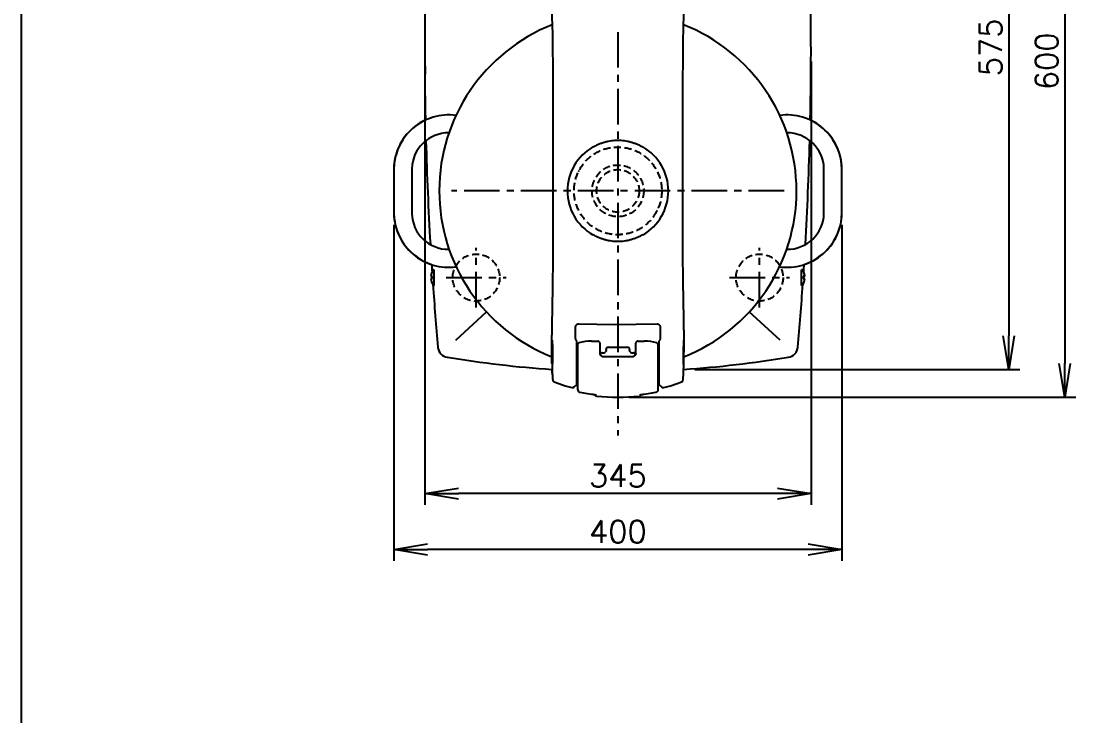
# Model space of a CAD drawing. Extents: x 230 to 4050, y 0 to 2754.
# Drawn here: x 230 to 1172, y 1581 to 2201 of the extents above; entities that cross this region are included whole.
import ezdxf

# ---------------------------------------------------------------- set-up
doc = ezdxf.new("R2010")
doc.units = 0
doc.header["$PDMODE"] = 3
doc.linetypes.add('CENTER', pattern=[50.8, 31.75, -6.35, 6.35, -6.35])
doc.linetypes.add('HIDDEN', pattern=[9.525, 6.35, -3.175])
doc.layers.get('0').update_dxf_attribs({"linetype": 'CONTINUOUS'})
doc.layers.get('DEFPOINTS').update_dxf_attribs({"linetype": 'CONTINUOUS'})
for name, color, linetype in [('DANMEN', 7, 'CONTINUOUS'), ('SUNPOU', 7, 'CONTINUOUS'), ('WAKU', 7, 'CONTINUOUS')]:
    doc.layers.add(name, color=color, linetype=linetype)
doc.styles.get("Standard").update_dxf_attribs({"font": 'SIMPLEX.shx', "bigfont": 'extfont.shx'})
doc.dimstyles.get("Standard").update_dxf_attribs({"dimscale": 10, "dimtxt": 2, "dimasz": 3, "dimexe": 1, "dimexo": 1, "dimgap": 0.6, "dimtad": 3, "dimdec": 0, "dimzin": 0, "dimdsep": 46, "dimtxsty": 'STANDARD', "dimblk1": 'OPEN', "dimblk2": 'OPEN', "dimsah": 1, "dimcen": 1.5, "dimadec": 0, "dimazin": 0, "dimtfac": 1, "dimtdec": 0, "dimtmove": 0, "dimatfit": 0, "dimldrblk": 'DOTSMALL', "dimfxl": 1, "dimtvp": 1, "dimtolj": 1, "dimtzin": 0, "dimarcsym": 0})

# ---------------------------------------------------------------- blocks, each defined once
blk = doc.blocks.new('_OPEN')
at = {"color": 0, "linetype": 'ByBlock'}
for p, q in [((-1, 0.167), (0, 0)), ((0, 0), (-1, -0.167)), ((0, 0), (-1, 0))]:
    blk.add_line(p, q, dxfattribs=at)
blk = doc.blocks.new('*D12')
at = {"layer": 'DEFPOINTS', "color": 0}
for p in [(562.81, 2029.68), (962.81, 2029.68), (562.81, 1729.52)]:
    blk.add_point(p, dxfattribs=at)
at = {"layer": 'SUNPOU', "color": 0, "lineweight": -2}
for p, q in [((562.81, 2019.68), (562.81, 1719.52)), ((962.81, 2019.68), (962.81, 1719.52)), ((932.81, 1729.52), (592.81, 1729.52))]:
    blk.add_line(p, q, dxfattribs=at)
at = {"layer": 'SUNPOU', "color": 0, "lineweight": -2, "xscale": 30, "yscale": 30, "zscale": 30, "rotation": 180}
blk.add_blockref('_OPEN', (562.81, 1729.52), dxfattribs=at)
at = {"layer": 'SUNPOU', "color": 0, "lineweight": -2, "xscale": 30, "yscale": 30, "zscale": 30}
blk.add_blockref('_OPEN', (962.81, 1729.52), dxfattribs=at)
at = {"layer": 'SUNPOU', "color": 0, "insert": (762.81, 1745.52), "char_height": 20, "attachment_point": 5}
blk.add_mtext('\\A1;400', dxfattribs=at)
blk = doc.blocks.new('_DotSmall')
at = {"color": 0, "linetype": 'ByBlock', "const_width": 0.5}
blk.add_lwpolyline([(-0.0625, 0, 1), (0.0625, 0, 1)], format="xyb", close=True, dxfattribs=at)
blk = doc.blocks.new('*D16')
at = {"layer": 'DEFPOINTS', "color": 0}
for p in [(762.81, 2465.58), (821.49, 1890.34), (1111.75, 1890.34)]:
    blk.add_point(p, dxfattribs=at)
at = {"layer": 'SUNPOU', "color": 0, "lineweight": -2}
for p, q in [((772.81, 2465.58), (1121.75, 2465.58)), ((1111.75, 2435.58), (1111.75, 1920.34)), ((831.49, 1890.34), (1121.75, 1890.34))]:
    blk.add_line(p, q, dxfattribs=at)
at = {"layer": 'SUNPOU', "color": 0, "lineweight": -2, "xscale": 30, "yscale": 30, "zscale": 30}
for p, rotation in [((1111.75, 2465.58), 90), ((1111.75, 1890.34), 270)]:
    blk.add_blockref('_OPEN', p, dxfattribs=dict(at, rotation=rotation))
at = {"layer": 'SUNPOU', "color": 0, "insert": (1095.75, 2177.96), "char_height": 20, "attachment_point": 5, "rotation": 90}
blk.add_mtext('\\A1;575', dxfattribs=at)
blk = doc.blocks.new('*D17')
at = {"layer": 'DEFPOINTS', "color": 0}
for p in [(921.52, 2465.58), (762.81, 1865.58), (1161.75, 1865.58)]:
    blk.add_point(p, dxfattribs=at)
at = {"layer": 'SUNPOU', "color": 0, "lineweight": -2}
for p, q in [((931.52, 2465.58), (1171.75, 2465.58)), ((1161.75, 2435.58), (1161.75, 1895.58)), ((772.81, 1865.58), (1171.75, 1865.58))]:
    blk.add_line(p, q, dxfattribs=at)
at = {"layer": 'SUNPOU', "color": 0, "lineweight": -2, "xscale": 30, "yscale": 30, "zscale": 30}
for p, rotation in [((1161.75, 2465.58), 90), ((1161.75, 1865.58), 270)]:
    blk.add_blockref('_OPEN', p, dxfattribs=dict(at, rotation=rotation))
at = {"layer": 'SUNPOU', "color": 0, "insert": (1145.75, 2165.58), "char_height": 20, "attachment_point": 5, "rotation": 90}
blk.add_mtext('\\A1;600', dxfattribs=at)
blk = doc.blocks.new('*D26')
at = {"layer": 'DEFPOINTS', "color": 0}
for p in [(935.24, 2175.37), (590.38, 2165.37), (590.38, 1779.52)]:
    blk.add_point(p, dxfattribs=at)
at = {"layer": 'SUNPOU', "color": 0, "lineweight": -2}
for p, q in [((935.24, 2165.37), (935.24, 1769.52)), ((590.38, 2155.37), (590.38, 1769.52)), ((905.24, 1779.52), (620.38, 1779.52))]:
    blk.add_line(p, q, dxfattribs=at)
at = {"layer": 'SUNPOU', "color": 0, "lineweight": -2, "xscale": 30, "yscale": 30, "zscale": 30, "rotation": 180}
blk.add_blockref('_OPEN', (590.38, 1779.52), dxfattribs=at)
at = {"layer": 'SUNPOU', "color": 0, "lineweight": -2, "xscale": 30, "yscale": 30, "zscale": 30}
blk.add_blockref('_OPEN', (935.24, 1779.52), dxfattribs=at)
at = {"layer": 'SUNPOU', "color": 0, "insert": (762.81, 1795.52), "char_height": 20, "attachment_point": 5}
blk.add_mtext('\\A1;345', dxfattribs=at)

msp = doc.modelspace()

# ---------------------------------------------------------------- linework, layer by layer
at = {"color": 2, "linetype": 'Continuous'}
for p, q in [((704.65, 2160.62), (704.68, 2154.69)), ((704.68, 2154.73), (704.68, 2154.69)), ((820.93, 2146.66), (820.94, 2154.73)), ((820.94, 2154.73), (820.94, 2154.69)), ((704.72, 2101.85), (704.72, 2088.74)), ((820.9, 2088.74), (820.9, 2101.85)), ((562.81, 2069.68), (562.81, 2029.68)), ((578.81, 2069.68), (578.81, 2029.68)), ((946.81, 2029.68), (946.81, 2069.68)), ((962.81, 2029.68), (962.81, 2069.68)), ((704.72, 2010.96), (704.72, 1997.85)), ((820.9, 1997.85), (820.9, 2010.96)), ((598.47, 1979.43), (598.76, 1979.43)), ((598.76, 1965.43), (598.76, 1979.43)), ((926.86, 1965.43), (926.86, 1979.43)), ((927.15, 1979.43), (926.86, 1979.43)), ((595.88, 1973.3), (597.36, 1973.3)), ((597.36, 1971.55), (595.88, 1971.55)), ((597.36, 1973.3), (597.36, 1971.55)), ((929.74, 1973.3), (928.26, 1973.3)), ((928.26, 1973.3), (928.26, 1971.55)), ((928.26, 1971.55), (929.74, 1971.55)), ((598.47, 1965.43), (598.76, 1965.43)), ((927.15, 1965.43), (926.86, 1965.43)), ((618.06, 1916.65), (645.48, 1941.85)), ((907.56, 1916.65), (880.14, 1941.85)), ((821.8, 1928.58), (821.71, 1934.78)), ((703.8, 1926.69), (703.79, 1925.85)), ((703.83, 1928.64), (703.8, 1926.69)), ((821.86, 1924.46), (821.83, 1925.93)), ((704.11, 1915.75), (703.81, 1915.75)), ((703.81, 1895.75), (703.81, 1915.75)), ((726.31, 1876.8), (726.31, 1915.69)), ((726.81, 1912.65), (726.81, 1872.66)), ((739.3, 1915.75), (744.81, 1915.75)), ((746.81, 1913.75), (746.81, 1904.31)), ((778.81, 1904.22), (778.81, 1913.75)), ((780.81, 1915.75), (786.32, 1915.75)), ((798.81, 1872.66), (798.81, 1912.65)), ((799.31, 1915.71), (799.31, 1876.8)), ((822, 1916.16), (821.98, 1917.49)), ((703.66, 1911.65), (703.76, 1906.24)), ((703.78, 1905.19), (703.81, 1903.78)), ((703.79, 1904.83), (703.78, 1905.19)), ((746.81, 1904.29), (746.8, 1904.32)), ((746.88, 1904.14), (746.88, 1904.15)), ((747.31, 1903.32), (747.31, 1903.75)), ((748.81, 1905.25), (750.31, 1905.25)), ((751.88, 1906.01), (751.88, 1906.01)), ((752.3, 1907), (752.29, 1906.96)), ((752.31, 1907.22), (752.31, 1908.17)), ((754.31, 1910.17), (771.31, 1910.17)), ((773.31, 1908.17), (773.31, 1907.22)), ((773.31, 1907.18), (773.31, 1907.22)), ((773.74, 1906.01), (773.75, 1906.01)), ((775.31, 1905.25), (776.81, 1905.25)), ((778.31, 1903.75), (778.31, 1903.32)), ((778.74, 1904.14), (778.75, 1904.15)), ((778.77, 1904.21), (778.75, 1904.15)), ((778.82, 1904.34), (778.81, 1904.31)), ((821.83, 1904.84), (821.84, 1905.19)), ((821.86, 1906.24), (821.97, 1911.65)), ((704.49, 1895.75), (703.81, 1895.75)), ((748.81, 1902.08), (776.81, 1902.08)), ((721.76, 1874.25), (721.88, 1874.22)), ((723.06, 1874.34), (723.09, 1874.36)), ((723.09, 1874.36), (723.13, 1874.38)), ((723.56, 1874.65), (723.58, 1874.66)), ((723.57, 1874.66), (723.59, 1874.67)), ((723.67, 1874.74), (723.68, 1874.76)), ((723.68, 1874.76), (723.7, 1874.77)), ((723.7, 1874.77), (723.71, 1874.78)), ((723.71, 1874.78), (723.72, 1874.79)), ((723.72, 1874.79), (723.73, 1874.81)), ((723.73, 1874.81), (723.75, 1874.82)), ((723.75, 1874.82), (723.76, 1874.83)), ((723.76, 1874.83), (723.78, 1874.85)), ((723.78, 1874.85), (723.79, 1874.86)), ((723.79, 1874.86), (723.8, 1874.88)), ((723.8, 1874.88), (723.82, 1874.89)), ((723.82, 1874.89), (723.83, 1874.91)), ((801.69, 1875.02), (801.78, 1874.92)), ((802.22, 1874.53), (802.21, 1874.53)), ((803.75, 1874.22), (803.86, 1874.25)), ((735.69, 1868.97), (739.22, 1868.44)), ((783.79, 1868.01), (784.16, 1868.07))]:
    msp.add_line(p, q, dxfattribs=at)
at = {"color": 3, "linetype": 'Continuous'}
for p, q in [((562.81, 2069.68), (562.81, 2029.68)), ((962.81, 2029.68), (962.81, 2069.68)), ((595.88, 1973.3), (597.36, 1973.3)), ((597.36, 1971.55), (595.88, 1971.55)), ((597.36, 1973.3), (597.36, 1971.55)), ((929.74, 1973.3), (928.26, 1973.3)), ((928.26, 1973.3), (928.26, 1971.55)), ((928.26, 1971.55), (929.74, 1971.55)), ((704.25, 1887.11), (704.28, 1886.18)), ((704.28, 1886.18), (704.32, 1885.21)), ((704.32, 1885.21), (704.35, 1884.45)), ((704.35, 1884.45), (704.36, 1884.27)), ((704.36, 1884.27), (704.37, 1883.99)), ((704.37, 1883.99), (704.39, 1883.73)), ((704.39, 1883.73), (704.4, 1883.47)), ((821.22, 1883.45), (821.23, 1883.71)), ((821.23, 1883.71), (821.25, 1883.98)), ((821.25, 1883.98), (821.26, 1884.26)), ((821.26, 1884.26), (821.27, 1884.45)), ((821.27, 1884.45), (821.3, 1885.2)), ((821.3, 1885.2), (821.34, 1886.17)), ((821.34, 1886.17), (821.37, 1887.11)), ((704.4, 1883.47), (704.42, 1883.21)), ((704.42, 1883.21), (704.43, 1882.97)), ((704.43, 1882.97), (704.45, 1882.74)), ((704.45, 1882.74), (704.47, 1882.52)), ((704.47, 1882.52), (704.49, 1882.31)), ((704.49, 1882.31), (704.51, 1882.12)), ((704.51, 1882.12), (704.52, 1881.93)), ((704.52, 1881.93), (704.54, 1881.75)), ((704.54, 1881.75), (704.56, 1881.59)), ((704.56, 1881.59), (704.58, 1881.44)), ((704.58, 1881.44), (704.6, 1881.29)), ((704.6, 1881.29), (704.62, 1881.16)), ((704.62, 1881.16), (704.64, 1881.04)), ((704.64, 1881.04), (704.66, 1880.92)), ((704.66, 1880.92), (704.68, 1880.82)), ((704.68, 1880.82), (704.71, 1880.71)), ((704.71, 1880.71), (704.73, 1880.61)), ((704.73, 1880.61), (704.76, 1880.51)), ((704.76, 1880.51), (704.8, 1880.39)), ((704.8, 1880.39), (704.86, 1880.25)), ((704.86, 1880.25), (704.95, 1880.08)), ((704.95, 1880.08), (705.06, 1879.91)), ((705.06, 1879.91), (705.19, 1879.74)), ((705.19, 1879.74), (705.35, 1879.58)), ((705.35, 1879.58), (705.54, 1879.43)), ((705.54, 1879.43), (705.76, 1879.3)), ((705.76, 1879.3), (706, 1879.19)), ((706, 1879.19), (709.97, 1877.78)), ((709.97, 1877.78), (715.9, 1875.88)), ((715.9, 1875.88), (721.76, 1874.25)), ((721.76, 1874.25), (721.88, 1874.22)), ((721.88, 1874.22), (722.21, 1874.18)), ((722.21, 1874.18), (722.54, 1874.2)), ((722.54, 1874.2), (722.87, 1874.27)), ((722.87, 1874.27), (723.06, 1874.34)), ((723.06, 1874.34), (723.09, 1874.36)), ((723.09, 1874.36), (723.13, 1874.38)), ((723.13, 1874.38), (723.16, 1874.39)), ((723.16, 1874.39), (723.19, 1874.4)), ((723.19, 1874.4), (723.21, 1874.41)), ((723.21, 1874.41), (723.23, 1874.43)), ((723.23, 1874.43), (723.25, 1874.44)), ((723.25, 1874.44), (723.28, 1874.45)), ((723.28, 1874.45), (723.3, 1874.46)), ((723.3, 1874.46), (723.32, 1874.47)), ((723.32, 1874.47), (723.33, 1874.49)), ((723.33, 1874.49), (723.35, 1874.5)), ((723.35, 1874.5), (723.37, 1874.51)), ((723.37, 1874.51), (723.39, 1874.52)), ((723.39, 1874.52), (723.41, 1874.53)), ((723.41, 1874.53), (723.42, 1874.54)), ((723.42, 1874.54), (723.44, 1874.56)), ((723.44, 1874.56), (723.46, 1874.57)), ((723.46, 1874.57), (723.47, 1874.58)), ((723.47, 1874.58), (723.48, 1874.59)), ((723.48, 1874.59), (723.5, 1874.6)), ((723.5, 1874.6), (723.51, 1874.61)), ((723.51, 1874.61), (723.53, 1874.62)), ((723.53, 1874.62), (723.54, 1874.63)), ((723.54, 1874.63), (723.55, 1874.64)), ((723.55, 1874.64), (723.56, 1874.65)), ((723.56, 1874.65), (723.58, 1874.66)), ((723.57, 1874.66), (723.59, 1874.67)), ((723.59, 1874.67), (723.6, 1874.68)), ((723.6, 1874.68), (723.61, 1874.69)), ((723.61, 1874.69), (723.62, 1874.7)), ((723.62, 1874.7), (723.63, 1874.7)), ((723.63, 1874.7), (723.64, 1874.71)), ((723.64, 1874.72), (723.65, 1874.73)), ((723.64, 1874.71), (723.64, 1874.72)), ((723.65, 1874.73), (723.66, 1874.73)), ((723.66, 1874.73), (723.67, 1874.74)), ((723.67, 1874.74), (723.68, 1874.76)), ((723.68, 1874.76), (723.7, 1874.77)), ((723.7, 1874.77), (723.71, 1874.78)), ((723.71, 1874.78), (723.72, 1874.79)), ((723.72, 1874.79), (723.73, 1874.81)), ((723.73, 1874.81), (723.75, 1874.82)), ((723.75, 1874.82), (723.76, 1874.83)), ((723.76, 1874.83), (723.78, 1874.85)), ((723.78, 1874.85), (723.79, 1874.86)), ((723.79, 1874.86), (723.8, 1874.88)), ((723.8, 1874.88), (723.82, 1874.89)), ((723.82, 1874.89), (723.83, 1874.91)), ((723.83, 1874.91), (723.88, 1874.96)), ((723.88, 1874.96), (723.94, 1875.03)), ((723.94, 1875.03), (724, 1875.09)), ((724, 1875.09), (724.07, 1875.17)), ((724.07, 1875.17), (724.15, 1875.25)), ((724.15, 1875.25), (724.23, 1875.33)), ((724.23, 1875.33), (724.32, 1875.42)), ((724.32, 1875.42), (724.41, 1875.5)), ((724.41, 1875.5), (724.51, 1875.59)), ((724.51, 1875.59), (724.6, 1875.67)), ((724.6, 1875.67), (724.71, 1875.76)), ((724.71, 1875.76), (724.81, 1875.85)), ((724.81, 1875.85), (724.92, 1875.93)), ((724.92, 1875.93), (725.03, 1876.02)), ((725.03, 1876.02), (725.14, 1876.1)), ((725.14, 1876.1), (725.26, 1876.18)), ((725.26, 1876.18), (725.38, 1876.26)), ((725.38, 1876.26), (725.5, 1876.34)), ((725.5, 1876.34), (725.63, 1876.42)), ((725.63, 1876.42), (725.75, 1876.5)), ((725.75, 1876.5), (725.88, 1876.57)), ((725.88, 1876.57), (726.02, 1876.65)), ((726.02, 1876.65), (726.15, 1876.72)), ((726.15, 1876.72), (726.29, 1876.79)), ((726.29, 1876.79), (726.81, 1877.04)), ((726.81, 1877.04), (726.81, 1872.66)), ((798.81, 1872.66), (798.81, 1877.05)), ((798.81, 1877.05), (799.42, 1876.74)), ((799.42, 1876.74), (799.64, 1876.63)), ((799.64, 1876.63), (799.85, 1876.51)), ((799.85, 1876.51), (800.06, 1876.38)), ((800.06, 1876.38), (800.26, 1876.25)), ((800.26, 1876.25), (800.46, 1876.11)), ((800.46, 1876.11), (800.65, 1875.97)), ((800.65, 1875.97), (800.83, 1875.83)), ((800.83, 1875.83), (801, 1875.69)), ((801, 1875.69), (801.16, 1875.54)), ((801.16, 1875.54), (801.31, 1875.4)), ((801.31, 1875.4), (801.45, 1875.27)), ((801.45, 1875.27), (801.58, 1875.14)), ((801.58, 1875.14), (801.69, 1875.02)), ((801.69, 1875.02), (801.78, 1874.92)), ((801.78, 1874.92), (801.96, 1874.73)), ((801.96, 1874.73), (802.21, 1874.53)), ((802.22, 1874.53), (802.21, 1874.53)), ((802.22, 1874.53), (802.49, 1874.37)), ((802.49, 1874.37), (802.79, 1874.26)), ((802.79, 1874.26), (803.11, 1874.2)), ((803.11, 1874.2), (803.43, 1874.18)), ((803.43, 1874.18), (803.75, 1874.22)), ((803.75, 1874.22), (803.86, 1874.25)), ((803.86, 1874.25), (809.73, 1875.88)), ((809.73, 1875.88), (815.67, 1877.78)), ((815.67, 1877.78), (819.62, 1879.19)), ((819.62, 1879.19), (819.74, 1879.24)), ((819.74, 1879.24), (819.95, 1879.34)), ((819.95, 1879.34), (820.13, 1879.47)), ((820.13, 1879.47), (820.3, 1879.6)), ((820.3, 1879.6), (820.44, 1879.75)), ((820.44, 1879.75), (820.57, 1879.91)), ((820.57, 1879.91), (820.67, 1880.07)), ((820.67, 1880.07), (820.75, 1880.22)), ((820.75, 1880.22), (820.81, 1880.36)), ((820.81, 1880.36), (820.85, 1880.48)), ((820.85, 1880.48), (820.88, 1880.59)), ((820.88, 1880.59), (820.91, 1880.69)), ((820.91, 1880.69), (820.93, 1880.79)), ((820.93, 1880.79), (820.95, 1880.9)), ((820.95, 1880.9), (820.97, 1881.01)), ((820.97, 1881.01), (821, 1881.14)), ((821, 1881.14), (821.02, 1881.27)), ((821.02, 1881.27), (821.03, 1881.41)), ((821.03, 1881.41), (821.05, 1881.56)), ((821.05, 1881.56), (821.07, 1881.73)), ((821.07, 1881.73), (821.09, 1881.9)), ((821.09, 1881.9), (821.11, 1882.09)), ((821.11, 1882.09), (821.13, 1882.29)), ((821.13, 1882.29), (821.15, 1882.5)), ((821.15, 1882.5), (821.17, 1882.72)), ((821.17, 1882.72), (821.19, 1882.95)), ((821.19, 1882.95), (821.2, 1883.2)), ((821.2, 1883.2), (821.22, 1883.45)), ((728.82, 1870.21), (732.16, 1869.57)), ((732.16, 1869.57), (735.69, 1868.97)), ((735.69, 1868.97), (739.22, 1868.44)), ((739.22, 1868.44), (740.34, 1868.26)), ((740.34, 1868.26), (740.96, 1868.16)), ((740.96, 1868.16), (741.46, 1868.07)), ((741.46, 1868.07), (741.76, 1868.02)), ((741.76, 1868.02), (741.93, 1867.99)), ((741.93, 1867.99), (741.97, 1867.99)), ((741.97, 1867.99), (742.1, 1867.68)), ((742.1, 1867.68), (742.28, 1867.41)), ((742.28, 1867.41), (742.51, 1867.16)), ((742.51, 1867.16), (742.77, 1866.96)), ((742.77, 1866.96), (743.07, 1866.8)), ((743.07, 1866.8), (743.38, 1866.7)), ((743.38, 1866.7), (743.64, 1866.65)), ((781.99, 1866.65), (782.23, 1866.7)), ((782.23, 1866.7), (782.55, 1866.8)), ((782.55, 1866.8), (782.84, 1866.96)), ((782.84, 1866.96), (783.11, 1867.16)), ((783.11, 1867.16), (783.33, 1867.4)), ((783.33, 1867.4), (783.52, 1867.68)), ((783.52, 1867.68), (783.65, 1867.99)), ((783.79, 1868.01), (784.16, 1868.07)), ((784.16, 1868.07), (784.7, 1868.16)), ((784.7, 1868.16), (785.33, 1868.27)), ((785.33, 1868.27), (785.96, 1868.37)), ((785.96, 1868.37), (786.4, 1868.44)), ((786.4, 1868.44), (789.93, 1868.97)), ((789.93, 1868.97), (793.47, 1869.57)), ((793.47, 1869.57), (796.81, 1870.21))]:
    msp.add_line(p, q, dxfattribs=at)
at = {"color": 3}
for p, q in [((704.25, 1887.11), (704.12, 1890.4)), ((821.37, 1887.11), (821.5, 1890.4)), ((783.65, 1867.99), (783.79, 1868.01))]:
    msp.add_line(p, q, dxfattribs=at)
at = {"color": 2}
for points in [[(704.31, 2225.75), (703.96, 2203.04), (704.09, 2199.64), (704.2, 2195.86), (704.3, 2191.74), (704.39, 2187.27), (704.46, 2182.49), (704.52, 2177.42), (704.58, 2172.07), (704.62, 2166.46), (704.65, 2160.62)], [(820.94, 2154.73), (820.97, 2160.61), (821, 2166.45), (821.04, 2172.06), (821.1, 2177.41), (821.16, 2182.48), (821.24, 2187.26), (821.32, 2191.73), (821.42, 2195.86), (821.54, 2199.63), (821.66, 2203.04), (821.31, 2225.75)]]:
    msp.add_lwpolyline(points, dxfattribs=at)
at = {"color": 2, "linetype": 'Continuous'}
for points in [[(704.68, 2154.69), (704.69, 2146.67), (704.7, 2138.66), (704.71, 2130.83), (704.72, 2123.19), (704.72, 2115.77), (704.72, 2108.6), (704.72, 2101.85)], [(820.9, 2101.85), (820.9, 2108.59), (820.9, 2115.76), (820.91, 2123.18), (820.91, 2130.82), (820.92, 2138.65), (820.93, 2146.66)], [(704.72, 2088.74), (704.73, 2083.28), (704.74, 2077.12), (704.76, 2070.52)], [(820.86, 2070.52), (820.88, 2077.11), (820.89, 2083.27), (820.9, 2088.74)], [(704.76, 2070.52), (704.79, 2060.27), (704.79, 2049.86), (704.79, 2039.45), (704.76, 2029.19)], [(820.86, 2029.19), (820.84, 2039.43), (820.83, 2049.85), (820.84, 2060.26), (820.86, 2070.52)], [(704.76, 2029.19), (704.74, 2022.6), (704.73, 2016.43), (704.72, 2010.96)], [(820.9, 2010.96), (820.89, 2016.42), (820.88, 2022.58), (820.86, 2029.19)], [(704.72, 1997.85), (704.72, 1993.65), (704.7, 1989.05), (704.67, 1984.23), (704.62, 1979.23), (704.56, 1974.08), (704.49, 1968.82), (704.41, 1963.45), (704.31, 1957.97), (704.22, 1952.39), (704.12, 1946.68), (704.01, 1940.82), (703.92, 1934.79), (703.83, 1928.64)], [(821.71, 1934.78), (821.61, 1940.81), (821.51, 1946.67), (821.4, 1952.38), (821.31, 1957.96), (821.22, 1963.44), (821.13, 1968.81), (821.06, 1974.07), (821, 1979.22), (820.95, 1984.22), (820.92, 1989.04), (820.9, 1993.64), (820.9, 1997.85)], [(725.1, 1928.56), (725.15, 1928.9), (725.26, 1929.29), (725.42, 1929.65), (725.62, 1929.98), (725.87, 1930.27), (726.15, 1930.52), (726.47, 1930.72), (726.81, 1930.88), (727.17, 1930.98), (727.55, 1931.04), (727.84, 1931.04)], [(727.84, 1931.04), (743.9, 1930.78), (761.01, 1930.67), (779, 1930.75), (797.78, 1931.04)], [(797.78, 1931.04), (798.06, 1931.03), (798.44, 1930.98), (798.8, 1930.88), (799.14, 1930.72), (799.46, 1930.52), (799.74, 1930.27), (799.99, 1929.98), (800.2, 1929.65), (800.36, 1929.29), (800.47, 1928.9), (800.52, 1928.55)], [(703.79, 1925.85), (703.76, 1924.47), (703.74, 1923.01), (703.71, 1921.62), (703.68, 1920.26), (703.66, 1918.89), (703.64, 1917.5), (703.63, 1916.18)], [(725.1, 1928.35), (725.1, 1928.4), (725.1, 1928.51), (725.1, 1928.56)], [(725.1, 1918.23), (725.1, 1922.79), (725.1, 1928.35)], [(800.52, 1928.55), (800.52, 1928.51), (800.52, 1928.4), (800.52, 1928.34)], [(800.52, 1928.34), (800.52, 1922.8), (800.52, 1918.27)], [(821.83, 1925.93), (821.82, 1926.68), (821.8, 1928.58)], [(821.98, 1917.49), (821.97, 1918.88), (821.94, 1920.24), (821.92, 1921.6), (821.89, 1922.99), (821.86, 1924.46)], [(703.63, 1916.18), (703.62, 1915.64), (703.62, 1914.94), (703.63, 1914.17), (703.63, 1913.34), (703.64, 1912.46), (703.66, 1911.65)], [(726.31, 1915.69), (725.99, 1915.99), (725.74, 1916.29), (725.54, 1916.6), (725.38, 1916.91), (725.26, 1917.22), (725.18, 1917.53), (725.13, 1917.82), (725.1, 1918.11), (725.1, 1918.23)], [(800.52, 1918.27), (800.52, 1918.15), (800.49, 1917.87), (800.44, 1917.57), (800.36, 1917.26), (800.24, 1916.94), (800.08, 1916.63), (799.88, 1916.32), (799.64, 1916.03), (799.36, 1915.75), (799.31, 1915.71)], [(821.97, 1911.65), (821.98, 1912.45), (821.99, 1913.33), (821.99, 1914.16), (822, 1914.93), (822, 1915.63), (822, 1916.16)], [(746.88, 1904.15), (746.85, 1904.21), (746.81, 1904.29)], [(748.81, 1902.08), (748.66, 1902.09), (748.47, 1902.13), (748.3, 1902.21), (748.14, 1902.3), (748, 1902.41), (747.88, 1902.53), (747.76, 1902.66), (747.65, 1902.8), (747.54, 1902.95), (747.43, 1903.12), (747.33, 1903.29), (747.22, 1903.48), (747.11, 1903.67), (747.01, 1903.86), (746.92, 1904.05), (746.88, 1904.14)], [(752.29, 1906.96), (752.23, 1906.68), (752.09, 1906.32), (751.88, 1906.01)], [(752.31, 1907.22), (752.31, 1907.17), (752.3, 1907)], [(773.33, 1906.96), (773.32, 1907.01), (773.31, 1907.18)], [(773.75, 1906.01), (773.53, 1906.33), (773.39, 1906.69), (773.33, 1906.96)], [(778.74, 1904.14), (778.7, 1904.04), (778.61, 1903.86), (778.51, 1903.66), (778.4, 1903.47), (778.29, 1903.29), (778.19, 1903.12), (778.08, 1902.95), (777.97, 1902.8), (777.86, 1902.66), (777.74, 1902.53), (777.62, 1902.41), (777.48, 1902.3), (777.32, 1902.2), (777.15, 1902.13), (776.96, 1902.09), (776.81, 1902.08)], [(778.81, 1904.31), (778.81, 1904.29), (778.77, 1904.21)], [(821.37, 1887.11), (821.61, 1895.58), (821.81, 1903.85), (821.84, 1905.19)], [(704.01, 1895.75), (704.01, 1895.53), (704.25, 1887.11)], [(704.25, 1887.11), (704.28, 1886.18), (704.32, 1885.21), (704.35, 1884.45)], [(704.35, 1884.45), (704.36, 1884.27), (704.37, 1883.99), (704.39, 1883.73), (704.4, 1883.47), (704.42, 1883.21), (704.43, 1882.97), (704.45, 1882.74), (704.47, 1882.52), (704.49, 1882.31), (704.51, 1882.12), (704.52, 1881.93), (704.54, 1881.75), (704.56, 1881.59), (704.58, 1881.44), (704.6, 1881.29), (704.62, 1881.16), (704.64, 1881.04), (704.66, 1880.92)], [(820.95, 1880.9), (820.97, 1881.01), (821, 1881.14), (821.02, 1881.27), (821.03, 1881.41), (821.05, 1881.56), (821.07, 1881.73), (821.09, 1881.9), (821.11, 1882.09), (821.13, 1882.29), (821.15, 1882.5), (821.17, 1882.72), (821.19, 1882.95), (821.2, 1883.2), (821.22, 1883.45), (821.23, 1883.71), (821.25, 1883.98), (821.26, 1884.26), (821.27, 1884.45)], [(821.27, 1884.45), (821.3, 1885.2), (821.34, 1886.17), (821.37, 1887.11)], [(704.66, 1880.92), (704.68, 1880.82), (704.71, 1880.71), (704.73, 1880.61), (704.76, 1880.51), (704.8, 1880.39), (704.86, 1880.25), (704.95, 1880.08), (705.06, 1879.91), (705.19, 1879.74), (705.35, 1879.58), (705.54, 1879.43), (705.76, 1879.3), (706, 1879.19)], [(706, 1879.19), (709.97, 1877.78), (715.9, 1875.88), (721.76, 1874.25)], [(721.88, 1874.22), (722.21, 1874.18), (722.54, 1874.2), (722.87, 1874.27), (723.06, 1874.34)], [(723.13, 1874.38), (723.16, 1874.39), (723.19, 1874.4), (723.21, 1874.41), (723.23, 1874.43), (723.25, 1874.44), (723.28, 1874.45), (723.3, 1874.46), (723.32, 1874.47), (723.33, 1874.49), (723.35, 1874.5), (723.37, 1874.51), (723.39, 1874.52), (723.41, 1874.53), (723.42, 1874.54), (723.44, 1874.56), (723.46, 1874.57), (723.47, 1874.58), (723.48, 1874.59), (723.5, 1874.6), (723.51, 1874.61), (723.53, 1874.62), (723.54, 1874.63), (723.55, 1874.64), (723.56, 1874.65)], [(723.59, 1874.67), (723.6, 1874.68), (723.61, 1874.69), (723.62, 1874.7), (723.63, 1874.7), (723.64, 1874.71), (723.64, 1874.72), (723.65, 1874.73), (723.66, 1874.73), (723.67, 1874.74)], [(723.83, 1874.91), (723.88, 1874.96), (723.94, 1875.03), (724, 1875.09), (724.07, 1875.17), (724.15, 1875.25), (724.23, 1875.33), (724.32, 1875.42), (724.41, 1875.5), (724.51, 1875.59), (724.6, 1875.67), (724.71, 1875.76), (724.81, 1875.85), (724.92, 1875.93), (725.03, 1876.02), (725.14, 1876.1), (725.26, 1876.18), (725.38, 1876.26), (725.5, 1876.34), (725.63, 1876.42), (725.75, 1876.5), (725.88, 1876.57), (726.02, 1876.65), (726.15, 1876.72), (726.29, 1876.79), (726.31, 1876.8)], [(799.31, 1876.8), (799.42, 1876.74), (799.64, 1876.63), (799.85, 1876.51), (800.06, 1876.38), (800.26, 1876.25), (800.46, 1876.11), (800.65, 1875.97), (800.83, 1875.83), (801, 1875.69), (801.16, 1875.54), (801.31, 1875.4), (801.45, 1875.27), (801.58, 1875.14), (801.69, 1875.02)], [(801.78, 1874.92), (801.96, 1874.73), (802.21, 1874.53)], [(802.22, 1874.53), (802.49, 1874.37), (802.79, 1874.26), (803.11, 1874.2), (803.43, 1874.18), (803.75, 1874.22)], [(803.86, 1874.25), (809.73, 1875.88), (815.67, 1877.78), (819.62, 1879.19)], [(819.62, 1879.19), (819.74, 1879.24), (819.95, 1879.34), (820.13, 1879.47), (820.3, 1879.6), (820.44, 1879.75), (820.57, 1879.91), (820.67, 1880.07), (820.75, 1880.22), (820.81, 1880.36), (820.85, 1880.48), (820.88, 1880.59), (820.91, 1880.69), (820.93, 1880.79), (820.95, 1880.9)], [(728.82, 1870.21), (732.16, 1869.57), (735.69, 1868.97)], [(739.22, 1868.44), (740.34, 1868.26), (740.96, 1868.16), (741.46, 1868.07)], [(741.46, 1868.07), (741.76, 1868.02), (741.93, 1867.99), (742.1, 1867.96), (742.25, 1867.93), (742.4, 1867.91), (742.53, 1867.88), (742.65, 1867.86), (742.76, 1867.84), (742.86, 1867.82), (742.94, 1867.8)], [(741.97, 1867.99), (742.1, 1867.68), (742.28, 1867.41), (742.51, 1867.16), (742.77, 1866.96), (743.07, 1866.8), (743.38, 1866.7), (743.64, 1866.65)], [(742.94, 1867.8), (743.01, 1867.78), (743.06, 1867.77), (743.09, 1867.76), (743.1, 1867.76)], [(781.99, 1866.65), (782.23, 1866.7), (782.55, 1866.8), (782.84, 1866.96), (783.11, 1867.16), (783.33, 1867.4), (783.52, 1867.68), (783.65, 1867.99)], [(782.51, 1867.76), (782.52, 1867.76), (782.54, 1867.76), (782.59, 1867.77)], [(782.59, 1867.77), (782.65, 1867.79), (782.74, 1867.81), (782.84, 1867.83), (782.96, 1867.86), (783.09, 1867.88), (783.25, 1867.91), (783.42, 1867.94), (783.6, 1867.98), (783.79, 1868.01)], [(784.16, 1868.07), (784.7, 1868.16), (785.33, 1868.27), (785.96, 1868.37), (786.4, 1868.44)], [(786.4, 1868.44), (789.93, 1868.97), (793.47, 1869.57), (796.81, 1870.21)]]:
    msp.add_lwpolyline(points, dxfattribs=at)
at = {"color": 2, "linetype": 'HIDDEN'}
for radius in [39.16, 23.1, 19]:
    msp.add_circle((762.81, 2049.85), radius, dxfattribs=at)
at = {"color": 2, "linetype": 'Continuous'}
for centre, radius, start, end in [((3590.38, 2175.37), 3000, 175.84394, 181.19193), ((-2064.76, 2175.37), 3000, 358.80807, 4.15606), ((762.81, 2049.85), 159.5, 111.58858, 248.28562), ((762.81, 2049.85), 159.5, 291.69465, 68.41143), ((611.64, 2068.85), 48.84, 82.21693, 179.03661), ((913.98, 2068.85), 48.84, 0.96337, 97.78668), ((611.67, 2068.81), 32.87, 89.46958, 178.492), ((913.96, 2068.81), 32.87, 1.50801, 90.52916), ((3590.38, 2175.37), 3000, 181.54783, 183.30827), ((-2064.76, 2175.37), 3000, 356.69173, 358.45217), ((762.81, 2049.85), 45.08, 119.57673, 240.42324), ((762.81, 2112.85), 24, 263.96875, 265.94186), ((762.81, 2049.85), 45.08, 299.57673, 60.42324), ((708.25, 2081.35), 24, 323.96875, 326.06104), ((708.25, 2081.35), 24, 333.92666, 336.03125), ((817.37, 2081.35), 24, 203.96875, 206.0618), ((611.64, 2030.5), 48.84, 180.96228, 277.97406), ((611.66, 2030.54), 32.87, 181.50638, 270.69044), ((708.25, 2018.35), 24, 23.96875, 26.0618), ((817.37, 2018.35), 24, 143.96875, 146.06104), ((913.98, 2030.5), 48.84, 262.02485, 359.03772), ((913.96, 2030.54), 32.87, 269.31512, 358.49357), ((762.81, 1986.85), 24, 83.96875, 85.94185), ((607.51, 1972.43), 11.67, 144.62346, 175.69878), ((3590.38, 2175.37), 3000, 183.65248, 183.78498), ((598.47, 1978.84), 0.583, 90, 144.62346), ((927.15, 1978.84), 0.583, 35.37654, 90), ((918.11, 1972.43), 11.67, 4.30122, 35.37654), ((-2064.76, 2175.37), 3000, 356.21502, 356.34752), ((607.51, 1972.43), 11.67, 184.30122, 215.37654), ((918.11, 1972.43), 11.67, 324.62346, 355.69878), ((3590.38, 2175.37), 3000, 183.9993, 185.06838), ((598.47, 1966.01), 0.583, 215.37654, 270), ((-2064.76, 2175.37), 3000, 354.93162, 356.0007), ((927.15, 1966.01), 0.583, 270, 324.62346), ((728.31, 1912.65), 1.5, 106.58601, 180), ((739.3, 1875.75), 40, 90, 106.58601), ((744.81, 1913.75), 2, 360, 90), ((780.81, 1913.75), 2, 90, 180), ((786.32, 1875.75), 40, 73.41399, 90), ((797.31, 1912.65), 1.5, 0, 73.41399), ((612.07, 1911.22), 10, 185.06535, 261.24489), ((962.41, 1911.12), 258.7, 180.84226, 181.08083), ((981.27, 1911.48), 277.56, 181.18273, 181.2982), ((958.77, 1911.01), 255.05, 181.38935, 181.573), ((748.81, 1903.75), 1.5, 90, 180.00007), ((750.31, 1907.25), 2, 270, 321.70207), ((754.31, 1908.17), 2, 90, 180.00001), ((771.31, 1908.17), 2, 359.99999, 90), ((775.31, 1907.25), 2, 218.28306, 270), ((776.81, 1903.75), 1.5, 359.99993, 90), ((544.38, 1911.48), 277.53, 358.70181, 358.81727), ((563.16, 1911.12), 258.75, 358.91917, 359.15366), ((913.55, 1911.22), 10, 278.75511, 354.93465), ((773.56, 2890.35), 1002.36, 260.64028, 266.02765), ((752.06, 2890.35), 1002.36, 273.97235, 279.35972), ((729.31, 1872.66), 2.5, 180, 258.58447), ((743.86, 1869.59), 2, 244.72409, 247.5994), ((743.86, 1869.59), 2, 244.46459, 244.72349), ((743.86, 1869.59), 2, 247.59914, 263.62292), ((762.81, 2038.01), 172.43, 263.615, 276.385), ((781.76, 1869.59), 2, 276.37708, 292.25136), ((781.76, 1869.59), 2, 292.25106, 295.27584), ((781.77, 1869.59), 2, 295.27649, 295.53128), ((796.31, 1872.66), 2.5, 281.41553, 0)]:
    msp.add_arc(centre, radius, start, end, dxfattribs=at)
at = {"color": 3, "linetype": 'Continuous'}
for centre, radius, start, end in [((3590.38, 2175.37), 3000, 175.84394, 181.19227), ((-2064.76, 2175.37), 3000, 358.80773, 4.15606), ((611.74, 2068.6), 48.94, 115.0332, 178.7423), ((913.88, 2068.6), 48.94, 1.2577, 64.9668), ((611.72, 2030.68), 48.92, 181.1707, 251.84617), ((913.9, 2030.68), 48.92, 288.15383, 358.8293), ((3590.38, 2175.37), 3000, 183.65369, 183.78498), ((-2064.76, 2175.37), 3000, 356.21502, 356.34631), ((607.51, 1972.43), 11.67, 155.14593, 175.69878), ((607.51, 1972.43), 11.67, 184.30122, 212.63836), ((918.11, 1972.43), 11.67, 327.36164, 355.69878), ((918.11, 1972.43), 11.67, 4.30122, 24.85407), ((3590.38, 2175.37), 3000, 183.9993, 185.06838), ((-2064.76, 2175.37), 3000, 354.93162, 356.0007), ((612.07, 1911.22), 10, 185.06535, 261.24489), ((913.55, 1911.22), 10, 278.75511, 354.93465), ((773.56, 2890.35), 1002.36, 260.64028, 266.02765), ((752.06, 2890.35), 1002.36, 273.97235, 279.35972), ((729.31, 1872.66), 2.5, 180, 258.58447), ((762.81, 2038.01), 172.43, 263.615, 276.385), ((796.31, 1872.66), 2.5, 281.41553, 0)]:
    msp.add_arc(centre, radius, start, end, dxfattribs=at)
at = {"color": 2, "linetype": 'Continuous'}
for points, knots in [([(590.74, 2154.18), (590.73, 2154.18), (590.73, 2154.22), (590.72, 2154.28), (590.71, 2154.4), (590.7, 2154.56), (590.69, 2154.77), (590.68, 2155.01), (590.67, 2155.29), (590.67, 2155.6), (590.66, 2155.93), (590.65, 2156.3), (590.65, 2156.68), (590.64, 2157.07), (590.64, 2157.47), (590.64, 2157.88), (590.63, 2158.28), (590.63, 2158.68), (590.64, 2159.06), (590.64, 2159.42), (590.64, 2159.76), (590.65, 2160.07), (590.65, 2160.34), (590.66, 2160.59), (590.66, 2160.79), (590.67, 2160.95), (590.68, 2161.07), (590.69, 2161.13), (590.69, 2161.18), (590.7, 2161.18)], [0, 0, 0, 0, 0.025478, 0.096849, 0.213969, 0.375623, 0.57923, 0.822721, 1.101982, 1.414136, 1.754216, 2.117978, 2.500703, 2.896363, 3.301038, 3.707461, 4.112123, 4.507674, 4.890348, 5.25395, 5.593907, 5.905927, 6.184996, 6.4284, 6.631807, 6.793385, 6.910346, 6.981624, 7.006992, 7.006992, 7.006992, 7.006992]), ([(590.7, 2161.18), (590.71, 2161.18), (590.71, 2161.13), (590.72, 2161.07), (590.73, 2160.95), (590.74, 2160.79), (590.75, 2160.59), (590.75, 2160.34), (590.76, 2160.07), (590.77, 2159.76), (590.78, 2159.42), (590.78, 2159.06), (590.79, 2158.67), (590.79, 2158.28), (590.8, 2157.88), (590.8, 2157.47), (590.8, 2157.07), (590.8, 2156.68), (590.8, 2156.3), (590.8, 2155.93), (590.79, 2155.6), (590.79, 2155.28), (590.79, 2155.01), (590.78, 2154.77), (590.77, 2154.56), (590.77, 2154.4), (590.76, 2154.28), (590.75, 2154.22), (590.75, 2154.18), (590.74, 2154.18)], [0, 0, 0, 0, 0.025459, 0.096811, 0.213913, 0.375547, 0.579133, 0.822603, 1.101844, 1.41398, 1.754046, 2.1178, 2.500523, 2.896186, 3.30087, 3.707303, 4.111976, 4.507535, 4.890214, 5.253814, 5.593764, 5.905772, 6.184825, 6.42821, 6.631597, 6.793156, 6.910098, 6.981356, 7.006705, 7.006705, 7.006705, 7.006705]), ([(740.56, 2089.06), (741.47, 2089.57), (743.3, 2090.54), (746.09, 2091.79), (748.89, 2092.84), (751.69, 2093.69), (754.49, 2094.35), (757.28, 2094.81), (760.05, 2095.09), (761.89, 2095.15), (762.81, 2095.15)], [0, 0, 0, 0, 3.136486, 6.194111, 9.178542, 12.101979, 14.970256, 17.789708, 20.573911, 23.324787, 23.324787, 23.324787, 23.324787]), ([(762.81, 2095.15), (763.73, 2095.15), (765.57, 2095.09), (768.35, 2094.81), (771.13, 2094.35), (773.93, 2093.69), (776.73, 2092.84), (779.53, 2091.79), (782.32, 2090.54), (784.15, 2089.57), (785.06, 2089.06)], [0, 0, 0, 0, 2.750772, 5.534926, 8.354358, 11.222652, 14.146117, 17.13059, 20.188268, 23.324798, 23.324798, 23.324798, 23.324798]), ([(762.81, 2004.55), (761.89, 2004.55), (760.05, 2004.61), (757.28, 2004.89), (754.49, 2005.35), (751.69, 2006.01), (748.89, 2006.86), (746.09, 2007.91), (743.3, 2009.17), (741.47, 2010.13), (740.56, 2010.65)], [0, 0, 0, 0, 2.750772, 5.534926, 8.354358, 11.222652, 14.146117, 17.13059, 20.188268, 23.324798, 23.324798, 23.324798, 23.324798]), ([(785.06, 2010.65), (784.15, 2010.13), (782.32, 2009.17), (779.53, 2007.91), (776.73, 2006.86), (773.93, 2006.01), (771.13, 2005.35), (768.35, 2004.89), (765.57, 2004.61), (763.73, 2004.55), (762.81, 2004.55)], [0, 0, 0, 0, 3.136486, 6.194111, 9.178542, 12.101979, 14.970256, 17.789708, 20.573911, 23.324787, 23.324787, 23.324787, 23.324787]), ([(703.72, 1911.65), (703.72, 1911.96), (703.72, 1912.56), (703.74, 1913.4), (703.75, 1914.16), (703.78, 1914.82), (703.8, 1915.26), (703.81, 1915.47), (703.81, 1915.5)], [0, 0, 0, 0, 0.930539, 1.775102, 2.534207, 3.199262, 3.76385, 3.849911, 3.849911, 3.849911, 3.849911]), ([(703.83, 1915.75), (703.83, 1915.79), (703.84, 1915.94), (703.86, 1916.19), (703.9, 1916.36), (703.91, 1916.54), (703.95, 1916.52), (703.96, 1916.52)], [0, 0, 0, 0, 0.1214889, 0.4634778, 0.6862094, 0.7898491, 0.8046061, 0.8046061, 0.8046061, 0.8046061]), ([(703.96, 1916.52), (703.97, 1916.52), (704.02, 1916.47), (704.03, 1916.3), (704.08, 1916.03), (704.12, 1915.63), (704.16, 1915.13), (704.2, 1914.52), (704.25, 1913.81), (704.29, 1913.01), (704.33, 1912.13), (704.36, 1911.18), (704.4, 1910.18), (704.43, 1909.11), (704.46, 1908.01), (704.49, 1906.89), (704.51, 1906.13), (704.51, 1905.75)], [0, 0, 0, 0, 0.036436, 0.196895, 0.477282, 0.875265, 1.384316, 1.998951, 2.711283, 3.514862, 4.397117, 5.348087, 6.35975, 7.425786, 8.532197, 9.663874, 10.804035, 10.804035, 10.804035, 10.804035]), ([(821.66, 1916.52), (821.65, 1916.52), (821.6, 1916.47), (821.59, 1916.3), (821.54, 1916.03), (821.5, 1915.63), (821.46, 1915.13), (821.42, 1914.52), (821.38, 1913.81), (821.34, 1913.01), (821.3, 1912.13), (821.26, 1911.18), (821.22, 1910.18), (821.19, 1909.11), (821.16, 1908.01), (821.13, 1906.89), (821.11, 1906.13), (821.11, 1905.75)], [0, 0, 0, 0, 0.036434, 0.196891, 0.477277, 0.875258, 1.384309, 1.998944, 2.711275, 3.514854, 4.39711, 5.348081, 6.359745, 7.425782, 8.532194, 9.663872, 10.804035, 10.804035, 10.804035, 10.804035]), ([(821.9, 1911.65), (821.9, 1911.96), (821.9, 1912.56), (821.88, 1913.4), (821.87, 1914.16), (821.85, 1914.82), (821.82, 1915.38), (821.79, 1915.83), (821.77, 1916.19), (821.72, 1916.36), (821.71, 1916.54), (821.67, 1916.52), (821.66, 1916.52)], [0, 0, 0, 0, 0.930545, 1.775111, 2.534219, 3.199278, 3.76387, 4.21976, 4.561752, 4.784487, 4.888129, 4.902887, 4.902887, 4.902887, 4.902887]), ([(703.74, 1907.31), (703.74, 1907.34), (703.73, 1907.74), (703.73, 1908.51), (703.72, 1909.6), (703.71, 1910.65), (703.72, 1911.33), (703.72, 1911.65)], [0, 0, 0, 0, 0.073329, 1.204992, 2.303537, 3.354984, 4.339614, 4.339614, 4.339614, 4.339614]), ([(703.77, 1905.75), (703.77, 1905.83), (703.76, 1906), (703.76, 1906.16), (703.76, 1906.24)], [0, 0, 0, 0, 0.2465305, 0.4863034, 0.4863034, 0.4863034, 0.4863034]), ([(704.51, 1905.75), (704.52, 1905.37), (704.54, 1904.62), (704.55, 1903.49), (704.57, 1902.4), (704.57, 1901.34), (704.58, 1900.32), (704.58, 1899.37), (704.57, 1898.5), (704.56, 1897.71), (704.55, 1897.01), (704.53, 1896.42), (704.51, 1896.01), (704.49, 1895.8), (704.49, 1895.75)], [0, 0, 0, 0, 1.139903, 2.267213, 3.368724, 4.431636, 5.446153, 6.403371, 7.285643, 8.077211, 8.773591, 9.367747, 9.846712, 10.002323, 10.002323, 10.002323, 10.002323]), ([(821.11, 1905.75), (821.1, 1905.37), (821.09, 1904.62), (821.07, 1903.5), (821.06, 1902.4), (821.05, 1901.34), (821.04, 1900.33), (821.04, 1899.38), (821.05, 1898.51), (821.06, 1897.72), (821.07, 1897.02), (821.09, 1896.43), (821.12, 1895.96), (821.14, 1895.58), (821.19, 1895.4), (821.19, 1895.22), (821.23, 1895.22), (821.23, 1895.22)], [0, 0, 0, 0, 1.137572, 2.262799, 3.362346, 4.423403, 5.436048, 6.391829, 7.273444, 8.06533, 8.762795, 9.358937, 9.840479, 10.198055, 10.431049, 10.540257, 10.543612, 10.543612, 10.543612, 10.543612]), ([(821.23, 1895.22), (821.24, 1895.23), (821.3, 1895.28), (821.31, 1895.46), (821.37, 1895.73), (821.41, 1896.15), (821.46, 1896.68), (821.51, 1897.32), (821.56, 1898.06), (821.61, 1898.89), (821.66, 1899.81), (821.7, 1900.8), (821.74, 1901.85), (821.78, 1902.94), (821.81, 1903.94), (821.83, 1904.58), (821.83, 1904.84)], [0, 0, 0, 0, 0.047977, 0.212249, 0.501359, 0.915868, 1.450778, 2.095054, 2.840512, 3.679866, 4.603835, 5.600367, 6.655244, 7.753424, 8.877916, 9.662525, 9.662525, 9.662525, 9.662525]), ([(821.85, 1905.75), (821.85, 1905.83), (821.86, 1906), (821.86, 1906.16), (821.86, 1906.24)], [0, 0, 0, 0, 0.2465086, 0.4862586, 0.4862586, 0.4862586, 0.4862586]), ([(821.88, 1907.3), (821.88, 1907.33), (821.89, 1907.73), (821.9, 1908.51), (821.9, 1909.6), (821.91, 1910.65), (821.91, 1911.33), (821.9, 1911.65)], [0, 0, 0, 0, 0.091571, 1.223236, 2.321784, 3.373234, 4.357865, 4.357865, 4.357865, 4.357865])]:
    msp.add_open_spline(points, degree=3, knots=knots, dxfattribs=at)
at = {"layer": 'DANMEN', "color": 2, "linetype": 'CENTER'}
for p, q in [((762.81, 2191.67), (762.81, 1831.5)), ((911.22, 2049.85), (614.4, 2049.85)), ((636.31, 1945.72), (636.31, 1999.12)), ((889.31, 1945.72), (889.31, 1999.12)), ((609.61, 1972.42), (663.01, 1972.42)), ((862.61, 1972.42), (916.01, 1972.42))]:
    msp.add_line(p, q, dxfattribs=at)
at = {"layer": 'DANMEN', "color": 4, "linetype": 'HIDDEN'}
for centre in [(636.31, 1972.42), (889.31, 1972.42)]:
    msp.add_circle(centre, 20.99, dxfattribs=at)
at = {"layer": 'WAKU', "color": 6}
msp.add_line((230, 2753.5), (230, 0), dxfattribs=at)

# ---------------------------------------------------------------- dimensions: what is measured, and where the dimension line sits
at = {"layer": 'SUNPOU'}
for base, p1, p2, picture, middle in [((1111.75, 1890.34), (762.81, 2465.58), (821.49, 1890.34), '*D16', (1095.75, 2177.96)), ((1161.75, 1865.58), (921.52, 2465.58), (762.81, 1865.58), '*D17', (1145.75, 2165.58))]:
    dim = msp.add_linear_dim(base=base, p1=p1, p2=p2, angle=90, dimstyle='STANDARD', dxfattribs=at)
    dim.commit()
    dim.dimension.update_dxf_attribs({"geometry": picture, "text_midpoint": middle})
for base, p1, p2, picture, middle in [((590.38, 1779.52), (935.24, 2175.37), (590.38, 2165.37), '*D26', (762.81, 1795.52)), ((562.81, 1729.52), (962.81, 2029.68), (562.81, 2029.68), '*D12', (762.81, 1745.52))]:
    dim = msp.add_linear_dim(base=base, p1=p1, p2=p2, dimstyle='STANDARD', dxfattribs=at)
    dim.commit()
    dim.dimension.update_dxf_attribs({"geometry": picture, "text_midpoint": middle})

doc.saveas('drawing.dxf')
